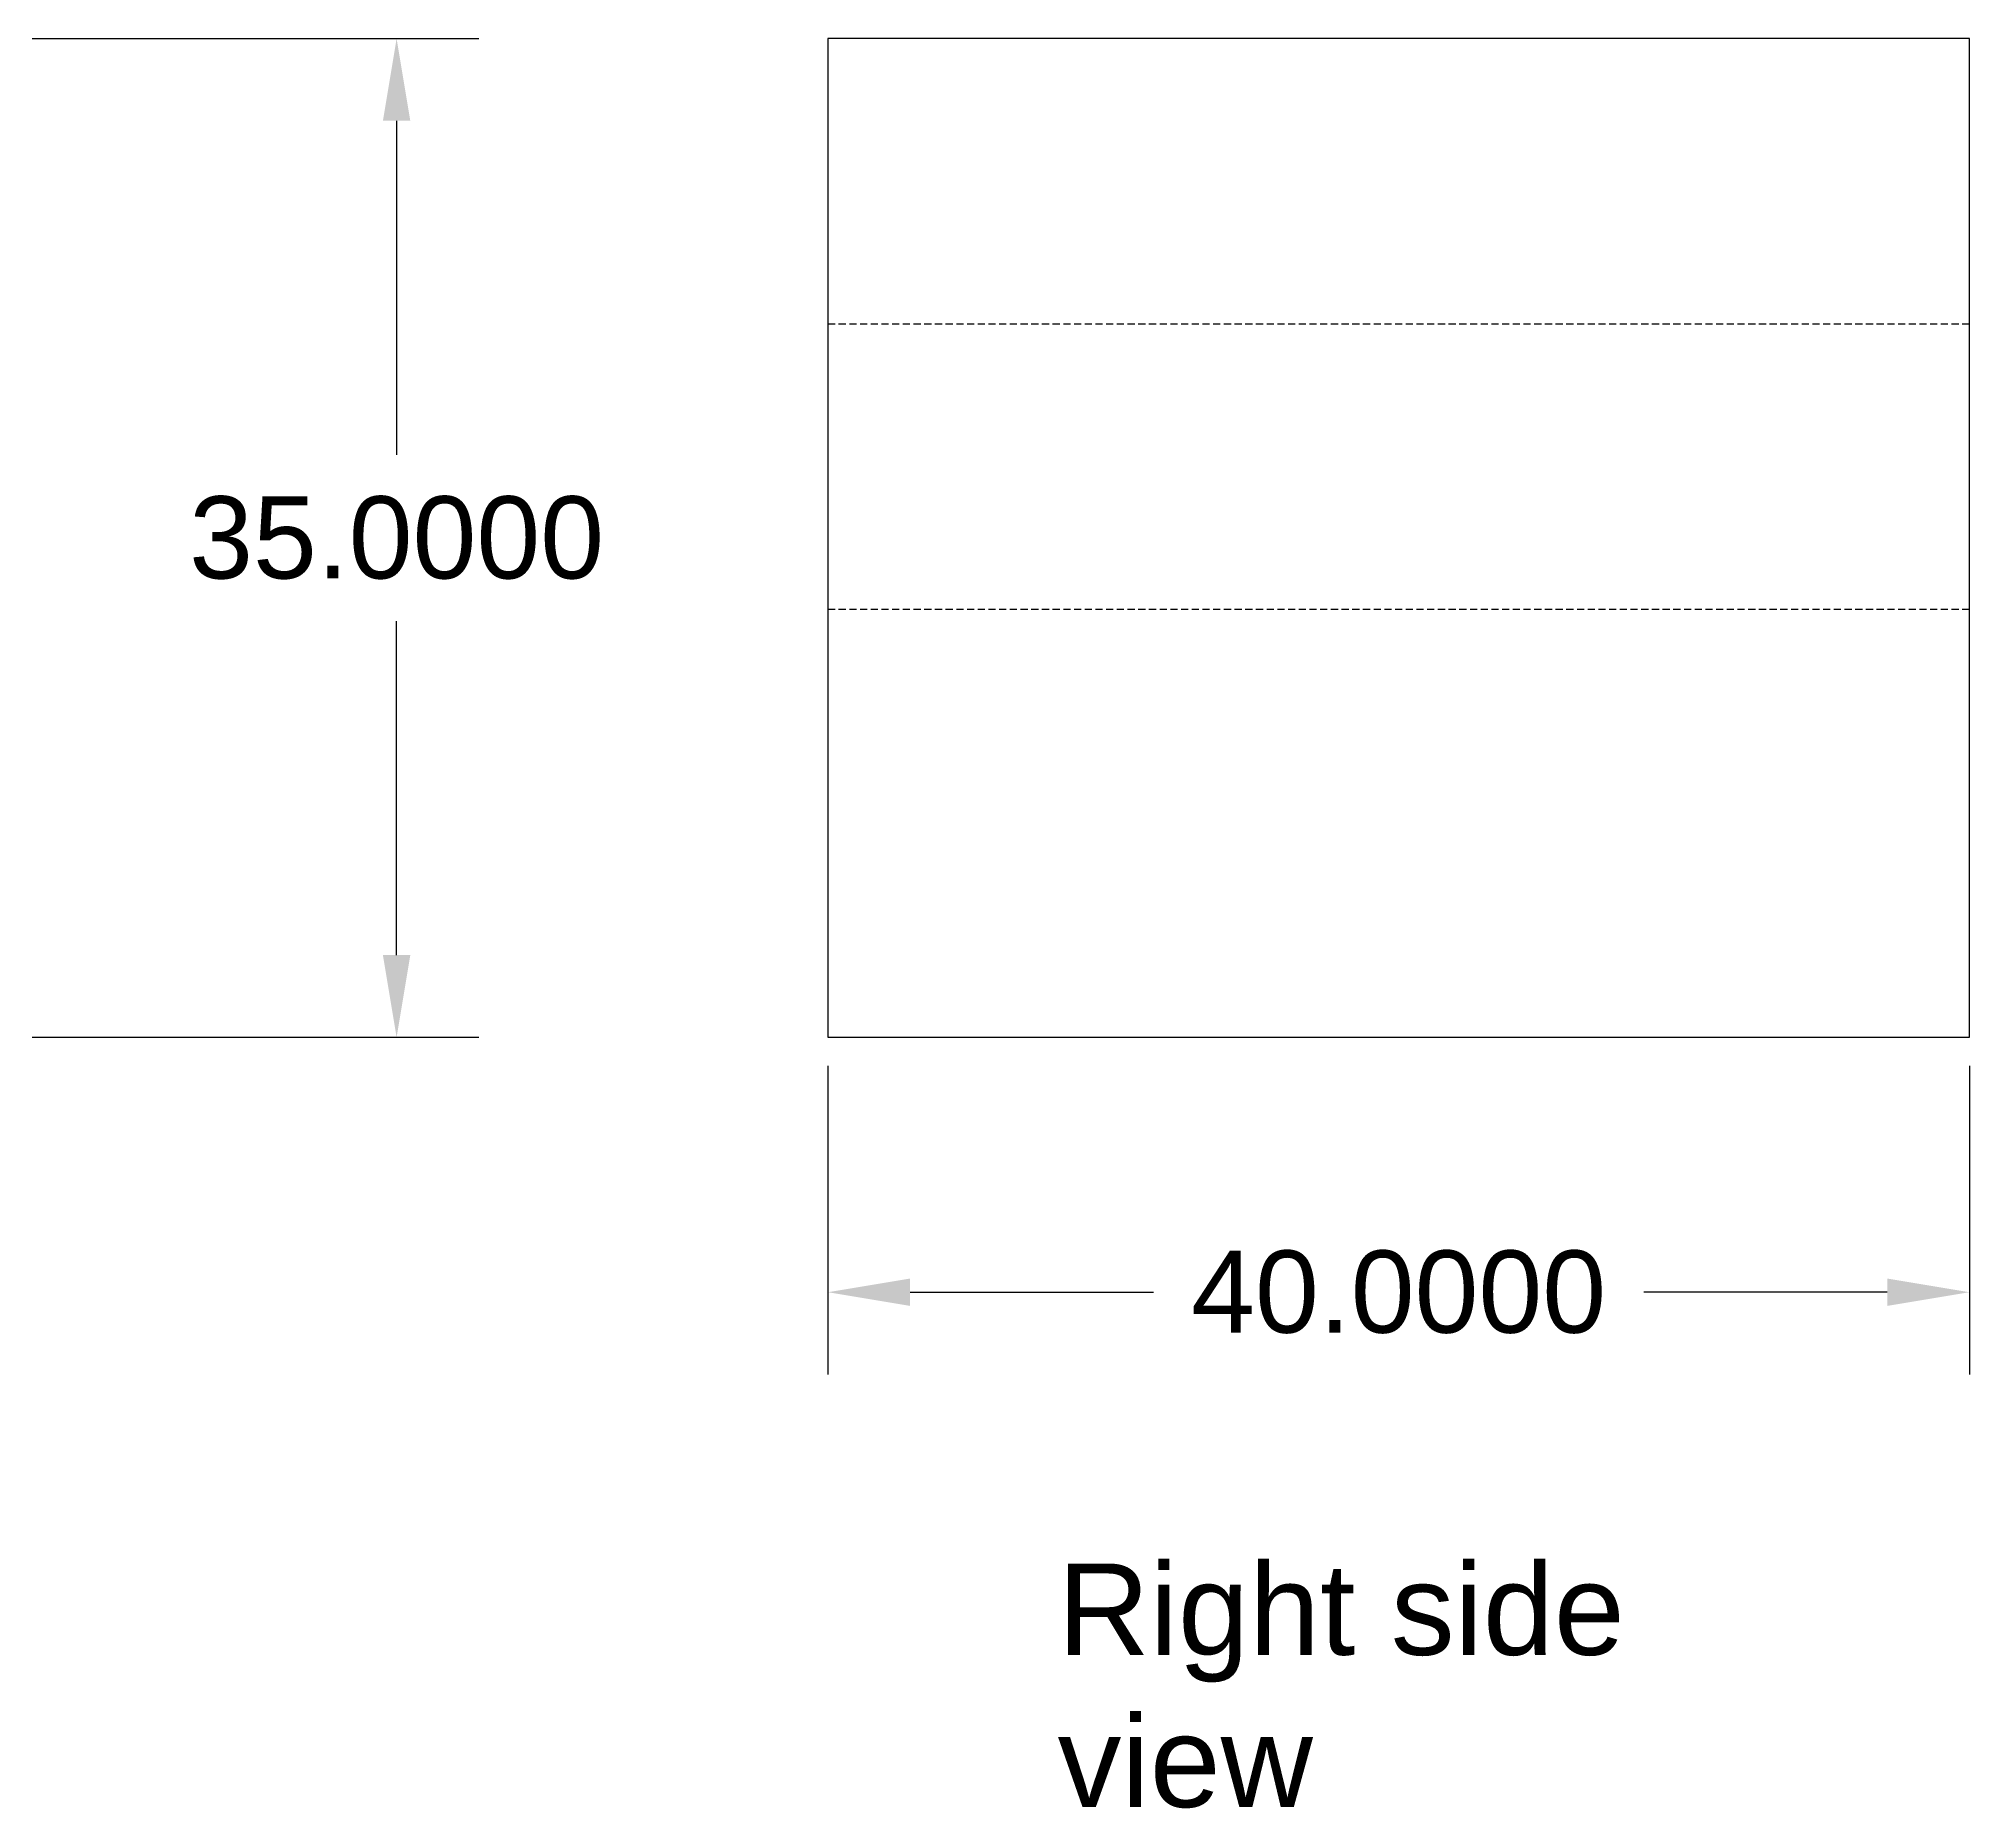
# Model space of a CAD drawing. Header units: millimetres. Extents: x -229 to -78, y -4 to 118.
# Drawn here: x -145.4 to -77.7, y -3.7 to 58.4 of the extents above; entities that cross this region are included whole.
import ezdxf

# ---------------------------------------------------------------- set-up
doc = ezdxf.new("R2010")
doc.units = ezdxf.units.MM
doc.header["$MEASUREMENT"] = 0
doc.linetypes.add('HIDDEN', pattern=[0.375, 0.25, -0.125])
doc.styles.add('Annotative', font='arial.ttf')
doc.styles.get("Standard").update_dxf_attribs({"font": 'arial.ttf'})
doc.dimstyles.new('Annotative', dxfattribs={"dimscale": 0, "dimtxt": 0.18, "dimasz": 0.18, "dimexe": 0.18, "dimexo": 0.0625, "dimgap": 0.09, "dimtad": 0, "dimtih": 1, "dimtoh": 1, "dimdec": 4, "dimzin": 0, "dimdsep": 46, "dimtxsty": 'Standard', "dimcen": 0.09, "dimadec": 0, "dimazin": 0, "dimtfac": 1, "dimtdec": 4, "dimtofl": 0, "dimtmove": 0, "dimatfit": 3, "dimfxl": 1, "dimtolj": 1, "dimtzin": 0, "dimarcsym": 0})

# ---------------------------------------------------------------- blocks, each defined once
blk = doc.blocks.new('*D14')
at = {"color": 0, "lineweight": -2}
for p, q in [((-145.882, 58.369), (-129.948, 58.369)), ((-132.828, 55.489), (-132.828, 43.781)), ((-132.828, 26.249), (-132.828, 37.958)), ((-145.882, 23.369), (-129.948, 23.369))]:
    blk.add_line(p, q, dxfattribs=at)
at = {"color": 0}
for points in [[(-133.308, 55.489), (-132.348, 55.489), (-132.828, 58.369)], [(-133.308, 26.249), (-132.348, 26.249), (-132.828, 23.369)]]:
    blk.add_solid(points, dxfattribs=at)
at = {"layer": 'Defpoints', "color": 0}
for p in [(-146.882, 58.369), (-146.882, 23.369), (-132.828, 23.369)]:
    blk.add_point(p, dxfattribs=at)
at = {"color": 0, "insert": (-132.828, 40.869), "char_height": 2.88, "attachment_point": 5}
blk.add_mtext('\\A1;35.0000', dxfattribs=at)
blk = doc.blocks.new('*D16')
at = {"color": 0, "lineweight": -2}
for p, q in [((-117.713, 22.369), (-117.713, 11.555)), ((-77.713, 22.369), (-77.713, 11.555)), ((-114.833, 14.435), (-106.303, 14.435)), ((-80.593, 14.435), (-89.123, 14.435))]:
    blk.add_line(p, q, dxfattribs=at)
at = {"color": 0}
for points in [[(-114.833, 14.915), (-114.833, 13.955), (-117.713, 14.435)], [(-80.593, 14.915), (-80.593, 13.955), (-77.713, 14.435)]]:
    blk.add_solid(points, dxfattribs=at)
at = {"layer": 'Defpoints', "color": 0}
for p in [(-117.713, 23.369), (-77.713, 23.369), (-77.713, 14.435)]:
    blk.add_point(p, dxfattribs=at)
at = {"color": 0, "insert": (-97.713, 14.435), "char_height": 2.88, "attachment_point": 5}
blk.add_mtext('\\A1;40.0000', dxfattribs=at)

msp = doc.modelspace()

# ---------------------------------------------------------------- linework, layer by layer
for p, q in [((-77.71331, 58.36912), (-117.71331, 58.36912)), ((-117.71331, 58.36912), (-117.71331, 23.36912)), ((-77.71331, 23.36912), (-77.71331, 58.36912)), ((-117.71331, 23.36912), (-77.71331, 23.36912))]:
    msp.add_line(p, q)
at = {"linetype": 'HIDDEN'}
for p, q in [((-117.71331, 48.36912), (-77.71331, 48.36912)), ((-117.71331, 38.36912), (-77.71331, 38.36912))]:
    msp.add_line(p, q, dxfattribs=at)

# ---------------------------------------------------------------- texts
at = {"insert": (-109.66416, 4.92473), "char_height": 3.2, "attachment_point": 1, "style": 'Annotative'}
msp.add_mtext_dynamic_manual_height_columns('Right side view', width=26.2150017, gutter_width=16, heights=[0], dxfattribs=at)

# ---------------------------------------------------------------- dimensions: what is measured, and where the dimension line sits
dim = msp.add_linear_dim(base=(-132.82795, 23.36912), p1=(-146.88202, 58.36912), p2=(-146.88202, 23.36912), angle=90, dimstyle='Annotative')
dim.commit()
dim.dimension.update_dxf_attribs({"geometry": '*D14', "text_midpoint": (-132.82795, 40.86912)})
dim = msp.add_linear_dim(base=(-77.71331, 14.43547), p1=(-117.71331, 23.36912), p2=(-77.71331, 23.36912), dimstyle='Annotative')
dim.commit()
dim.dimension.update_dxf_attribs({"geometry": '*D16', "text_midpoint": (-97.71331, 14.43547)})

doc.saveas('drawing.dxf')
